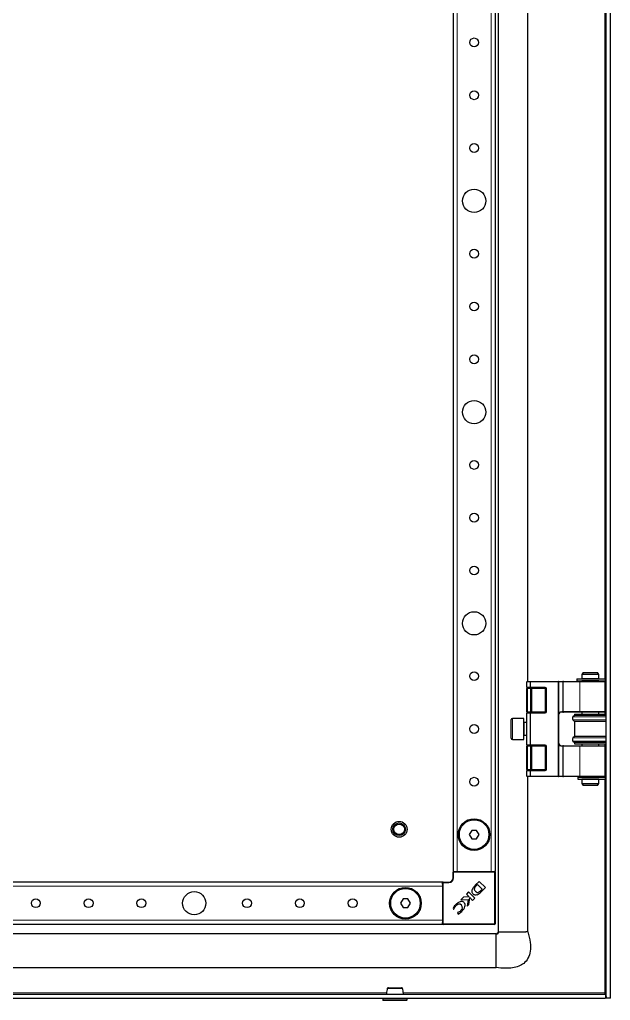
# Model space of a CAD drawing. Header units: millimetres. Extents: x -1284 to 3090, y -1538 to 1219.
# Drawn here: x -5.1 to 274.6, y -999.7 to -535.4 of the extents above; entities that cross this region are included whole.
import ezdxf

# ---------------------------------------------------------------- set-up
doc = ezdxf.new("R2010")
doc.units = ezdxf.units.MM

msp = doc.modelspace()

# ---------------------------------------------------------------- linework, layer by layer
at = {"color": 7, "linetype": 'Continuous', "lineweight": 25}
for p, q in [((272.56, -998.72), (272.56, 556.28)), ((274.56, -998.72), (274.56, 556.28)), ((221.56, -967.22), (221.56, 524.78)), ((200.06, 496.28), (200.06, -938.72)), ((220.06, 496.28), (220.06, -938.72)), ((235.56, -848.72), (235.56, -518.72)), ((261.64, -844.47), (261.06, -845.47)), ((261.64, -844.47), (268.48, -844.47)), ((269.06, -845.47), (268.48, -844.47)), ((235.06, -851.42), (235.06, -848.92)), ((235.26, -848.72), (236.64, -848.72)), ((236.56, -848.92), (236.56, -851.42)), ((236.64, -848.72), (249.86, -848.72)), ((249.86, -848.72), (252.08, -848.72)), ((250.06, -848.92), (250.06, -893.52)), ((252.36, -848.72), (252.08, -848.72)), ((252.36, -848.72), (260.25, -848.72)), ((258.69, -847.52), (258.69, -848.42)), ((258.69, -847.52), (258.74, -847.52)), ((258.69, -848.42), (258.74, -848.42)), ((258.74, -847.52), (272.21, -847.52)), ((258.74, -848.42), (272.21, -848.42)), ((260.25, -848.72), (271.86, -848.72)), ((261.06, -845.47), (261.06, -847.47)), ((269.06, -845.47), (261.06, -845.47)), ((265.59, -847.47), (261.06, -847.47)), ((261.06, -848.47), (261.06, -848.72)), ((265.59, -848.47), (261.06, -848.47)), ((261.56, -847.47), (261.56, -847.52)), ((261.56, -848.42), (261.56, -848.47)), ((269.06, -847.47), (265.59, -847.47)), ((269.06, -848.47), (265.59, -848.47)), ((268.56, -847.52), (268.56, -847.47)), ((268.56, -848.47), (268.56, -848.42)), ((269.06, -847.47), (269.06, -845.47)), ((269.06, -848.72), (269.06, -848.47)), ((272.06, -863.02), (272.06, -848.92)), ((272.21, -848.42), (272.21, -847.52)), ((235.06, -851.42), (235.06, -852.02)), ((235.06, -863.12), (235.06, -852.02)), ((236.68, -851.72), (235.36, -851.72)), ((243.76, -851.72), (236.68, -851.72)), ((237.06, -863.12), (237.06, -852.02)), ((244.06, -863.12), (244.06, -852.02)), ((235.06, -863.12), (235.06, -863.72)), ((235.36, -863.42), (236.68, -863.42)), ((236.68, -863.42), (243.76, -863.42)), ((252.08, -863.22), (251.56, -863.22)), ((252.08, -863.22), (252.36, -863.22)), ((260.25, -863.22), (252.36, -863.22)), ((271.86, -863.22), (260.25, -863.22)), ((261.06, -863.22), (261.06, -864.22)), ((269.06, -864.22), (269.06, -863.22)), ((227.56, -875.62), (227.56, -866.82)), ((233.56, -866.22), (228.16, -866.22)), ((233.56, -876.22), (233.56, -866.22)), ((235.06, -868.22), (233.81, -868.22)), ((235.06, -878.72), (235.06, -863.72)), ((236.56, -863.72), (236.56, -878.72)), ((257.56, -864.82), (256.86, -865.5)), ((256.86, -866.93), (257.56, -867.62)), ((257.56, -864.22), (257.56, -864.82)), ((257.56, -864.22), (272.56, -864.22)), ((272.56, -864.82), (257.56, -864.82)), ((257.56, -867.62), (257.56, -874.82)), ((272.56, -867.62), (257.56, -867.62)), ((228.16, -876.22), (233.56, -876.22)), ((233.81, -874.22), (235.06, -874.22)), ((257.56, -874.82), (256.86, -875.5)), ((256.86, -876.93), (257.56, -877.62)), ((272.56, -874.82), (257.56, -874.82)), ((235.06, -878.72), (235.06, -879.32)), ((235.06, -890.42), (235.06, -879.32)), ((236.68, -879.02), (235.36, -879.02)), ((243.76, -879.02), (236.68, -879.02)), ((237.06, -890.42), (237.06, -879.32)), ((244.06, -890.42), (244.06, -879.32)), ((251.56, -879.22), (252.08, -879.22)), ((252.36, -879.22), (252.08, -879.22)), ((252.36, -879.22), (260.25, -879.22)), ((257.56, -877.62), (257.56, -878.22)), ((272.56, -877.62), (257.56, -877.62)), ((257.56, -878.22), (272.56, -878.22)), ((260.25, -879.22), (271.86, -879.22)), ((261.06, -878.22), (261.06, -879.22)), ((269.06, -879.22), (269.06, -878.22)), ((272.06, -893.52), (272.06, -879.42)), ((235.06, -890.42), (235.06, -891.02)), ((235.06, -893.52), (235.06, -891.02)), ((235.36, -890.72), (236.68, -890.72)), ((236.56, -891.02), (236.56, -893.52)), ((236.68, -890.72), (243.76, -890.72)), ((236.64, -893.72), (235.26, -893.72)), ((235.56, -967.22), (235.56, -893.72)), ((249.86, -893.72), (236.64, -893.72)), ((252.08, -893.72), (249.86, -893.72)), ((252.08, -893.72), (252.36, -893.72)), ((260.25, -893.72), (252.36, -893.72)), ((259.12, -894.02), (259.12, -894.92)), ((259.12, -894.02), (259.14, -894.02)), ((259.12, -894.92), (259.14, -894.92)), ((259.14, -894.02), (259.14, -894.92)), ((259.14, -894.02), (259.22, -894.02)), ((259.14, -894.92), (259.22, -894.92)), ((259.22, -894.02), (272.21, -894.02)), ((259.22, -894.92), (272.21, -894.92)), ((271.86, -893.72), (260.25, -893.72)), ((261.06, -893.72), (261.06, -893.97)), ((265.59, -893.97), (261.06, -893.97)), ((261.06, -894.97), (261.06, -896.97)), ((265.59, -894.97), (261.06, -894.97)), ((261.56, -893.97), (261.56, -894.02)), ((261.56, -894.92), (261.56, -894.97)), ((269.06, -893.97), (265.59, -893.97)), ((269.06, -894.97), (265.59, -894.97)), ((268.56, -894.02), (268.56, -893.97)), ((268.56, -894.97), (268.56, -894.92)), ((269.06, -893.97), (269.06, -893.72)), ((269.06, -896.97), (269.06, -894.97)), ((272.21, -894.92), (272.21, -894.02)), ((261.06, -896.97), (261.64, -897.97)), ((261.06, -896.97), (265.59, -896.97)), ((265.52, -897.97), (261.64, -897.97)), ((268.48, -897.97), (265.52, -897.97)), ((265.59, -896.97), (269.06, -896.97)), ((268.48, -897.97), (269.06, -896.97)), ((208.91, -919.22), (207.75, -921.22)), ((211.22, -919.22), (208.91, -919.22)), ((212.37, -921.22), (211.22, -919.22)), ((207.75, -921.22), (208.91, -923.22)), ((208.91, -923.22), (211.22, -923.22)), ((211.22, -923.22), (212.37, -921.22)), ((200.06, -938.72), (200.36, -938.72)), ((200.06, -941.72), (200.06, -939.02)), ((200.36, -938.72), (201.01, -938.72)), ((201.01, -938.72), (202.06, -938.72)), ((202.06, -938.72), (218.06, -938.72)), ((218.06, -938.72), (219.11, -938.72)), ((219.11, -938.72), (219.76, -938.72)), ((219.76, -938.72), (220.06, -938.72)), ((220.06, -939.02), (220.06, -963.42)), ((195.06, -943.72), (-184.94, -943.72)), ((195.06, -943.72), (195.06, -944.02)), ((195.06, -944.66), (195.06, -944.02)), ((195.06, -944.66), (195.06, -945.72)), ((195.06, -945.72), (195.06, -961.72)), ((195.36, -943.72), (198.06, -943.72)), ((210.56, -945.25), (210.55, -945.27)), ((212.45, -943.36), (210.56, -945.25)), ((211.71, -944.84), (211.05, -945.52)), ((213.89, -947.03), (211.71, -944.84)), ((215.41, -946.32), (212.45, -943.36)), ((213.17, -947.77), (213.89, -947.03)), ((213.42, -948.31), (215.41, -946.32)), ((176.41, -951.72), (175.25, -953.72)), ((178.72, -951.72), (176.41, -951.72)), ((179.87, -953.72), (178.72, -951.72)), ((204.98, -950.84), (203.69, -952.13)), ((207.64, -950.67), (204.98, -950.84)), ((207.45, -948.37), (206.39, -949.43)), ((206.39, -949.43), (207.64, -950.67)), ((210.41, -951.33), (207.45, -948.37)), ((207.49, -954.25), (207.97, -950.98)), ((207.97, -950.98), (209.36, -952.37)), ((209.36, -952.37), (210.41, -951.33)), ((175.25, -953.72), (176.41, -955.72)), ((176.41, -955.72), (178.72, -955.72)), ((178.72, -955.72), (179.87, -953.72)), ((200.06, -956.09), (200.31, -956.6)), ((203.69, -952.13), (207.16, -951.95)), ((207.16, -951.95), (206.69, -955.05)), ((206.69, -955.05), (207.49, -954.25)), ((200.31, -956.6), (200.42, -956.49)), ((202.26, -958.04), (202.12, -958.17)), ((202.12, -958.17), (202.46, -958.86)), ((195.06, -963.72), (-184.94, -963.72)), ((195.06, -961.72), (195.06, -962.77)), ((195.06, -963.42), (195.06, -962.77)), ((195.06, -963.42), (195.06, -963.72)), ((219.76, -963.72), (195.36, -963.72)), ((220.56, -968.22), (-185.54, -968.22)), ((220.56, -984.22), (220.56, -968.54)), ((221.67, -967.22), (222.54, -967.22)), ((222.54, -967.22), (224.93, -967.22)), ((224.93, -967.22), (224.99, -967.22)), ((224.99, -967.22), (232.13, -967.22)), ((232.13, -967.22), (232.28, -967.22)), ((232.28, -967.22), (234.58, -967.22)), ((-312.44, -984.22), (220.56, -984.22)), ((-318.14, -996.72), (272.26, -996.72)), ((271.96, -996.12), (272.16, -996.72)), ((272.26, -996.72), (272.26, -998.72)), ((-318.14, -998.72), (272.26, -998.72)), ((166.81, -998.72), (166.81, -999.47)), ((178.06, -999.72), (167.06, -999.72)), ((178.31, -999.47), (178.31, -998.72)), ((274.56, -998.72), (272.56, -998.72))]:
    msp.add_line(p, q, dxfattribs=at)
at = {"color": 8, "linetype": 'Continuous', "lineweight": 18}
for p, q in [((202.06, 496.28), (202.06, -938.72)), ((218.06, 496.28), (218.06, -938.72)), ((271.96, -519.92), (271.96, -847.52)), ((236.56, -848.92), (235.06, -848.92)), ((249.86, -848.92), (236.56, -848.92)), ((249.86, -848.92), (249.86, -848.72)), ((249.86, -893.52), (249.86, -848.92)), ((249.86, -848.92), (250.06, -848.92)), ((252.08, -848.92), (250.06, -848.92)), ((252.08, -848.72), (252.08, -848.92)), ((252.08, -863.02), (252.08, -848.92)), ((252.22, -848.92), (252.08, -848.92)), ((260.11, -848.92), (252.22, -848.92)), ((252.22, -848.92), (252.22, -863.02)), ((258.74, -847.52), (258.74, -848.42)), ((272.06, -848.92), (260.11, -848.92)), ((260.11, -863.02), (260.11, -848.92)), ((271.96, -848.42), (271.96, -848.74)), ((235.06, -851.42), (236.56, -851.42)), ((235.36, -852.02), (235.06, -852.02)), ((235.36, -851.72), (235.36, -852.02)), ((236.76, -852.02), (235.36, -852.02)), ((235.36, -852.02), (235.36, -863.12)), ((236.56, -851.42), (243.76, -851.42)), ((236.76, -851.72), (236.76, -852.02)), ((237.06, -852.02), (236.76, -852.02)), ((236.76, -863.12), (236.76, -852.02)), ((237.36, -852.02), (237.06, -852.02)), ((237.36, -852.02), (237.36, -851.72)), ((243.76, -852.02), (237.36, -852.02)), ((237.36, -852.02), (237.36, -863.12)), ((243.76, -851.42), (243.76, -851.72)), ((243.76, -852.02), (243.76, -851.72)), ((243.76, -863.12), (243.76, -852.02)), ((244.06, -852.02), (243.76, -852.02)), ((244.36, -852.02), (244.06, -852.02)), ((244.36, -852.02), (244.36, -863.12)), ((235.36, -863.12), (235.06, -863.12)), ((235.36, -863.12), (236.76, -863.12)), ((235.36, -863.12), (235.36, -863.42)), ((236.76, -863.12), (236.76, -863.42)), ((237.06, -863.12), (236.76, -863.12)), ((237.36, -863.12), (237.06, -863.12)), ((237.36, -863.42), (237.36, -863.12)), ((237.36, -863.12), (243.76, -863.12)), ((243.76, -863.42), (243.76, -863.12)), ((244.06, -863.12), (243.76, -863.12)), ((243.76, -863.42), (243.76, -863.72)), ((244.36, -863.12), (244.06, -863.12)), ((251.56, -863.02), (252.08, -863.02)), ((251.56, -863.02), (251.56, -863.22)), ((252.22, -863.02), (252.08, -863.02)), ((252.08, -863.02), (252.08, -863.22)), ((252.22, -863.02), (260.11, -863.02)), ((260.11, -863.02), (272.06, -863.02)), ((271.96, -863.19), (271.96, -864.22)), ((228.16, -866.22), (228.16, -876.22)), ((233.81, -868.22), (233.81, -871.22)), ((236.56, -863.72), (235.06, -863.72)), ((243.76, -863.72), (236.56, -863.72)), ((272.56, -865.5), (256.86, -865.5)), ((272.56, -866.93), (256.86, -866.93)), ((233.81, -871.22), (233.81, -874.22)), ((272.56, -875.5), (256.86, -875.5)), ((272.56, -876.93), (256.86, -876.93)), ((235.06, -878.72), (236.56, -878.72)), ((235.36, -879.32), (235.06, -879.32)), ((235.36, -879.32), (235.36, -879.02)), ((236.76, -879.32), (235.36, -879.32)), ((235.36, -879.32), (235.36, -890.42)), ((236.56, -878.72), (243.76, -878.72)), ((236.76, -879.32), (236.76, -879.02)), ((236.76, -890.42), (236.76, -879.32)), ((236.76, -879.32), (237.06, -879.32)), ((237.06, -879.32), (237.36, -879.32)), ((237.36, -879.32), (237.36, -879.02)), ((243.76, -879.32), (237.36, -879.32)), ((237.36, -879.32), (237.36, -890.42)), ((243.76, -879.02), (243.76, -878.72)), ((243.76, -879.32), (243.76, -879.02)), ((243.76, -890.42), (243.76, -879.32)), ((243.76, -879.32), (244.06, -879.32)), ((244.06, -879.32), (244.36, -879.32)), ((244.36, -879.32), (244.36, -890.42)), ((251.56, -879.22), (251.56, -879.42)), ((252.08, -879.42), (251.56, -879.42)), ((252.08, -879.22), (252.08, -879.42)), ((252.08, -879.42), (252.22, -879.42)), ((252.08, -893.52), (252.08, -879.42)), ((252.22, -879.42), (252.22, -893.52)), ((260.11, -879.42), (252.22, -879.42)), ((260.11, -893.52), (260.11, -879.42)), ((272.06, -879.42), (260.11, -879.42)), ((271.96, -878.22), (271.96, -879.24)), ((235.06, -890.42), (235.36, -890.42)), ((236.56, -891.02), (235.06, -891.02)), ((235.36, -890.72), (235.36, -890.42)), ((235.36, -890.42), (236.76, -890.42)), ((243.76, -891.02), (236.56, -891.02)), ((236.76, -890.72), (236.76, -890.42)), ((237.06, -890.42), (236.76, -890.42)), ((237.36, -890.42), (237.06, -890.42)), ((237.36, -890.72), (237.36, -890.42)), ((237.36, -890.42), (243.76, -890.42)), ((243.76, -890.72), (243.76, -890.42)), ((244.06, -890.42), (243.76, -890.42)), ((243.76, -891.02), (243.76, -890.72)), ((244.36, -890.42), (244.06, -890.42)), ((235.06, -893.52), (236.56, -893.52)), ((236.56, -893.52), (249.86, -893.52)), ((249.86, -893.72), (249.86, -893.52)), ((250.06, -893.52), (249.86, -893.52)), ((250.06, -893.52), (252.08, -893.52)), ((252.08, -893.52), (252.08, -893.72)), ((252.08, -893.52), (252.22, -893.52)), ((252.22, -893.52), (260.11, -893.52)), ((259.22, -894.02), (259.22, -894.92)), ((260.11, -893.52), (272.06, -893.52)), ((271.96, -893.69), (271.96, -894.02)), ((271.96, -894.92), (271.96, -996.12)), ((200.06, -939.02), (200.36, -939.02)), ((200.06, -941.72), (200.36, -941.72)), ((200.36, -939.02), (200.36, -938.72)), ((200.36, -939.02), (200.36, -941.72)), ((219.76, -939.02), (200.36, -939.02)), ((219.76, -939.02), (219.76, -938.72)), ((219.76, -963.42), (219.76, -939.02)), ((219.76, -939.02), (220.06, -939.02)), ((195.06, -945.72), (-184.94, -945.72)), ((195.06, -944.02), (195.36, -944.02)), ((195.36, -944.02), (195.36, -943.72)), ((198.06, -944.02), (195.36, -944.02)), ((195.36, -944.02), (195.36, -963.42)), ((198.06, -943.72), (198.06, -944.02)), ((195.06, -961.72), (-184.94, -961.72)), ((195.06, -963.42), (195.36, -963.42)), ((195.36, -963.42), (219.76, -963.42)), ((195.36, -963.72), (195.36, -963.42)), ((219.76, -963.42), (219.76, -963.72)), ((219.76, -963.42), (220.06, -963.42)), ((168.59, -996.12), (-214.47, -996.12)), ((271.96, -996.12), (176.53, -996.12)), ((166.81, -999.47), (178.31, -999.47))]:
    msp.add_line(p, q, dxfattribs=at)
at = {"color": 7, "linetype": 'Continuous', "lineweight": 25}
for centre, radius in [((210.06, -546.22), 2.1), ((210.06, -571.22), 2.1), ((210.06, -596.22), 2.1), ((210.06, -621.22), 5.5), ((210.06, -646.22), 2.1), ((210.06, -671.22), 2.1), ((210.06, -696.22), 2.1), ((210.06, -721.22), 5.5), ((210.06, -746.22), 2.1), ((210.06, -771.22), 2.1), ((210.06, -796.22), 2.1), ((210.06, -821.22), 5.5), ((210.06, -846.22), 2.1), ((210.06, -871.22), 2.1), ((210.06, -896.22), 2.1), ((210.06, -921.22), 7.5), ((210.06, -921.22), 7), ((174.56, -918.72), 3.75), ((174.56, -918.72), 3), ((174.56, -918.72), 2.5), ((177.56, -953.72), 7.5), ((177.56, -953.72), 7), ((2.56, -953.72), 2.1), ((27.56, -953.72), 2.1), ((52.56, -953.72), 2.1), ((77.56, -953.72), 5.5), ((102.56, -953.72), 2.1), ((127.56, -953.72), 2.1), ((152.56, -953.72), 2.1)]:
    msp.add_circle(centre, radius, dxfattribs=at)
for centre, radius, start, end in [((235.26, -848.92), 0.2, 90, 180), ((249.86, -848.92), 0.2, 0, 90), ((271.86, -848.92), 0.2, 0, 90), ((235.36, -851.42), 0.3, 180, 270), ((236.76, -852.02), 0.3, 0, 90), ((243.76, -852.02), 0.3, 0, 90), ((235.36, -863.72), 0.3, 90, 180), ((236.76, -863.12), 0.3, 270, 0), ((243.76, -863.12), 0.3, 270, 0), ((251.56, -864.72), 1.5, 90, 180), ((271.86, -863.02), 0.2, 270, 0), ((228.16, -866.82), 0.6, 90, 180), ((233.81, -867.97), 0.25, 180, 270), ((257.56, -866.22), 1, 134.427, 225.573), ((228.16, -875.62), 0.6, 180, 270), ((233.81, -874.47), 0.25, 90, 180), ((257.56, -876.22), 1, 134.427, 225.573), ((235.36, -878.72), 0.3, 180, 270), ((236.76, -879.32), 0.3, 0, 90), ((243.76, -879.32), 0.3, 0, 90), ((251.56, -877.72), 1.5, 180, 270), ((271.86, -879.42), 0.2, 0, 90), ((235.36, -891.02), 0.3, 90, 180), ((236.76, -890.42), 0.3, 270, 0), ((243.76, -890.42), 0.3, 270, 0), ((235.26, -893.52), 0.2, 180, 270), ((249.86, -893.52), 0.2, 270, 0), ((271.86, -893.52), 0.2, 270, 0), ((198.06, -941.72), 2, 270, 0), ((200.36, -939.02), 0.3, 90, 180), ((219.76, -939.02), 0.3, 0, 90), ((195.36, -944.02), 0.3, 90, 180), ((209.76, -945.11), 4.87, 290.3445, 318.7777), ((208.99, -943.3), 6.12, 306.9888, 313.0744), ((202.99, -956.12), 1.94, 53.3097, 142.3464), ((202.55, -955.72), 1.97, 308.454, 35.887), ((195.36, -963.42), 0.3, 180, 270), ((219.76, -963.42), 0.3, 270, 0), ((169.45, -994.22), 0.5, 89.9982, 165.4001), ((175.67, -994.22), 0.5, 15.316, 90.0228), ((167.06, -999.47), 0.25, 180, 270), ((178.06, -999.47), 0.25, 270, 0)]:
    msp.add_arc(centre, radius, start, end, dxfattribs=at)
at = {"color": 8, "linetype": 'Continuous', "lineweight": 18}
for centre, radius, start, end in [((252.4, -848.89), 0.179, 101.4218, 188.0495), ((260.29, -848.89), 0.179, 101.4218, 188.0495), ((243.76, -852.02), 0.6, 0, 90), ((243.76, -863.12), 0.6, 270, 0), ((251.56, -864.72), 1.7, 90, 151.9275), ((252.4, -863.04), 0.179, 171.9505, 258.5782), ((260.29, -863.04), 0.179, 171.9505, 258.5782), ((243.76, -879.32), 0.6, 0, 90), ((251.56, -877.72), 1.7, 208.0725, 270), ((252.4, -879.39), 0.179, 101.4218, 188.0495), ((260.29, -879.39), 0.179, 101.4218, 188.0495), ((243.76, -890.42), 0.6, 270, 0), ((252.4, -893.54), 0.179, 171.9505, 258.5782), ((260.29, -893.54), 0.179, 171.9505, 258.5782), ((198.06, -941.72), 2.3, 270, 0)]:
    msp.add_arc(centre, radius, start, end, dxfattribs=at)
at = {"color": 7, "linetype": 'Continuous', "lineweight": 25}
for centre, major_axis, start_param, end_param in [((236.64, -848.92), (0, 0.2), 0, 1.570796), ((236.68, -851.42), (0, 0.3), 1.570796, 3.141593), ((236.68, -863.72), (0, 0.3), 0, 1.570796), ((236.68, -878.72), (0, 0.3), 1.570796, 3.141593), ((236.68, -891.02), (0, 0.3), 0, 1.570796), ((236.64, -893.52), (0, 0.2), 1.570796, 3.141593)]:
    msp.add_ellipse(centre, major_axis=major_axis, ratio=0.414214, start_param=start_param, end_param=end_param, dxfattribs=at)
for points, knots in [([(209.41, -946.6), (209.3, -946.8), (209.1, -947.19), (208.98, -947.83), (209.02, -948.42), (209.22, -948.96), (209.58, -949.39), (210.09, -949.68), (210.75, -949.8), (211.21, -949.72), (211.45, -949.67)], [0, 0, 0, 0, 0.138091, 0.265455, 0.384013, 0.496103, 0.605759, 0.71979, 0.847662, 1, 1, 1, 1]), ([(210.09, -945.76), (209.95, -945.91), (209.71, -946.17), (209.5, -946.47), (209.41, -946.6)], [0, 0, 0, 0, 0.55183, 1, 1, 1, 1]), ([(210.55, -945.27), (210.47, -945.35), (210.32, -945.51), (210.17, -945.67), (210.09, -945.76)], [0, 0, 0, 0, 0.486421, 1, 1, 1, 1]), ([(211.05, -945.52), (210.86, -945.72), (210.51, -946.09), (210.19, -946.63), (210.12, -947.08), (210.19, -947.42), (210.38, -947.77), (210.58, -947.98), (210.68, -948.1)], [0, 0, 0, 0, 0.274676, 0.503042, 0.607381, 0.716579, 0.843412, 1, 1, 1, 1]), ([(210.68, -948.1), (210.78, -948.19), (210.95, -948.36), (211.23, -948.54), (211.5, -948.63), (211.83, -948.63), (212.23, -948.48), (212.51, -948.29), (212.67, -948.19)], [0, 0, 0, 0, 0.176808, 0.319231, 0.43938, 0.552395, 0.749205, 1, 1, 1, 1]), ([(201.17, -954.58), (200.92, -954.84), (200.49, -955.31), (200.19, -955.86), (200.06, -956.09)], [0, 0, 0, 0, 0.577653, 1, 1, 1, 1]), ([(200.42, -956.49), (200.56, -956.18), (200.83, -955.61), (201.26, -955.15), (201.45, -954.94)], [0, 0, 0, 0, 0.547643, 1, 1, 1, 1]), ([(205.4, -953.46), (205.23, -953.32), (204.9, -953.04), (204.2, -952.87), (203.33, -953), (202.25, -953.57), (201.56, -954.21), (201.17, -954.58)], [0, 0, 0, 0, 0.130532, 0.266031, 0.423997, 0.666819, 1, 1, 1, 1]), ([(204.19, -957.62), (204.52, -957.25), (205.14, -956.56), (205.69, -955.39), (205.83, -954.44), (205.67, -953.8), (205.49, -953.57), (205.4, -953.46)], [0, 0, 0, 0, 0.3156741, 0.5895198, 0.8131992, 0.9090264, 1, 1, 1, 1]), ([(203.78, -957.26), (203.52, -957.48), (203.07, -957.86), (202.5, -957.98), (202.26, -958.04)], [0, 0, 0, 0, 0.579608, 1, 1, 1, 1]), ([(202.46, -958.86), (202.8, -958.68), (203.43, -958.34), (203.95, -957.85), (204.19, -957.62)], [0, 0, 0, 0, 0.5368, 1, 1, 1, 1]), ([(221.6, -967.22), (221.58, -967.35), (221.56, -967.6), (221.42, -967.8), (221.3, -967.89), (221.25, -967.99), (221.23, -968.06), (221.22, -968.12), (221.2, -968.15), (221.18, -968.19), (221.15, -968.24), (221.09, -968.29), (220.97, -968.35), (220.78, -968.39), (220.64, -968.38), (220.56, -968.38)], [0, 0, 0, 0, 0.233411, 0.418546, 0.549351, 0.595026, 0.631329, 0.647111, 0.661994, 0.676639, 0.691742, 0.725563, 0.766794, 0.872627, 1, 1, 1, 1]), ([(235.56, -967.22), (235.97, -968.9), (236.7, -971.94), (236.79, -976.25), (235.82, -979.8), (233.77, -982.25), (231.13, -983.68), (228.11, -984.42), (224.51, -984.62), (221.95, -984.36), (220.56, -984.22)], [0, 0, 0, 0, 0.1760674, 0.3182248, 0.4355964, 0.5434819, 0.6338893, 0.7371517, 0.8581828, 1, 1, 1, 1]), ([(220.56, -968.22), (220.78, -968.07), (221.19, -967.8), (221.45, -967.4), (221.56, -967.22)], [0, 0, 0, 0, 0.556114, 1, 1, 1, 1]), ([(168.97, -994.07), (168.78, -994.81), (168.56, -995.67), (168.54, -996.59), (168.54, -996.72)], [0, 0, 0, 0, 0.85815, 1, 1, 1, 1]), ([(169.45, -993.72), (169.49, -993.72), (169.57, -993.72), (170.13, -993.72), (170.94, -993.72), (171.93, -993.72), (172.99, -993.72), (173.78, -993.72), (174.17, -993.72), (174.26, -993.72)], [0, 0, 0, 0, 0.158514, 0.317278, 0.475863, 0.634247, 0.792477, 0.950708, 1, 1, 1, 1]), ([(174.26, -993.72), (174.45, -993.72), (174.92, -993.72), (175.47, -993.72), (175.6, -993.72), (175.66, -993.72)], [0, 0, 0, 0, 0.256553, 0.627981, 1, 1, 1, 1]), ([(176.58, -996.72), (176.58, -996.59), (176.56, -995.67), (176.34, -994.81), (176.15, -994.07)], [0, 0, 0, 0, 0.14185, 1, 1, 1, 1]), ([(272.26, -997.01), (272.29, -997.09), (272.4, -997.42), (272.52, -997.98), (272.55, -998.47), (272.56, -998.72)], [0, 0, 0, 0, 0.141742, 0.566203, 1, 1, 1, 1])]:
    msp.add_open_spline(points, degree=3, knots=knots, dxfattribs=at)
for points in [[(235.56, -967.22), (235.52, -967.22), (235.43, -967.22), (234.87, -967.22), (234.58, -967.22)], [(272.26, -996.72), (272.24, -996.71), (272.19, -996.69), (272.11, -996.55), (272.04, -996.35), (271.99, -996.2), (271.96, -996.12)]]:
    msp.add_open_spline(points, degree=3, dxfattribs=at)
at = {"color": 8, "linetype": 'Continuous', "lineweight": 18}
for points, knots in [([(174.53, -994.09), (174.42, -994.09), (173.97, -994.09), (173.45, -994.09), (172.66, -994.09), (171.83, -994.09), (170.69, -994.09), (169.74, -994.09), (169.16, -994.09), (168.91, -994.09), (168.97, -994.09), (168.98, -994.09)], [0, 0, 0, 0, 0.048751, 0.204942, 0.205393, 0.362034, 0.518827, 0.675799, 0.832923, 0.989778, 1, 1, 1, 1]), ([(176.12, -994.09), (176.13, -994.09), (176.19, -994.09), (175.88, -994.09), (175.3, -994.09), (174.75, -994.09), (174.53, -994.09)], [0, 0, 0, 0, 0.083271, 0.424284, 0.764725, 1, 1, 1, 1])]:
    msp.add_open_spline(points, degree=3, knots=knots, dxfattribs=at)

doc.saveas('drawing.dxf')
